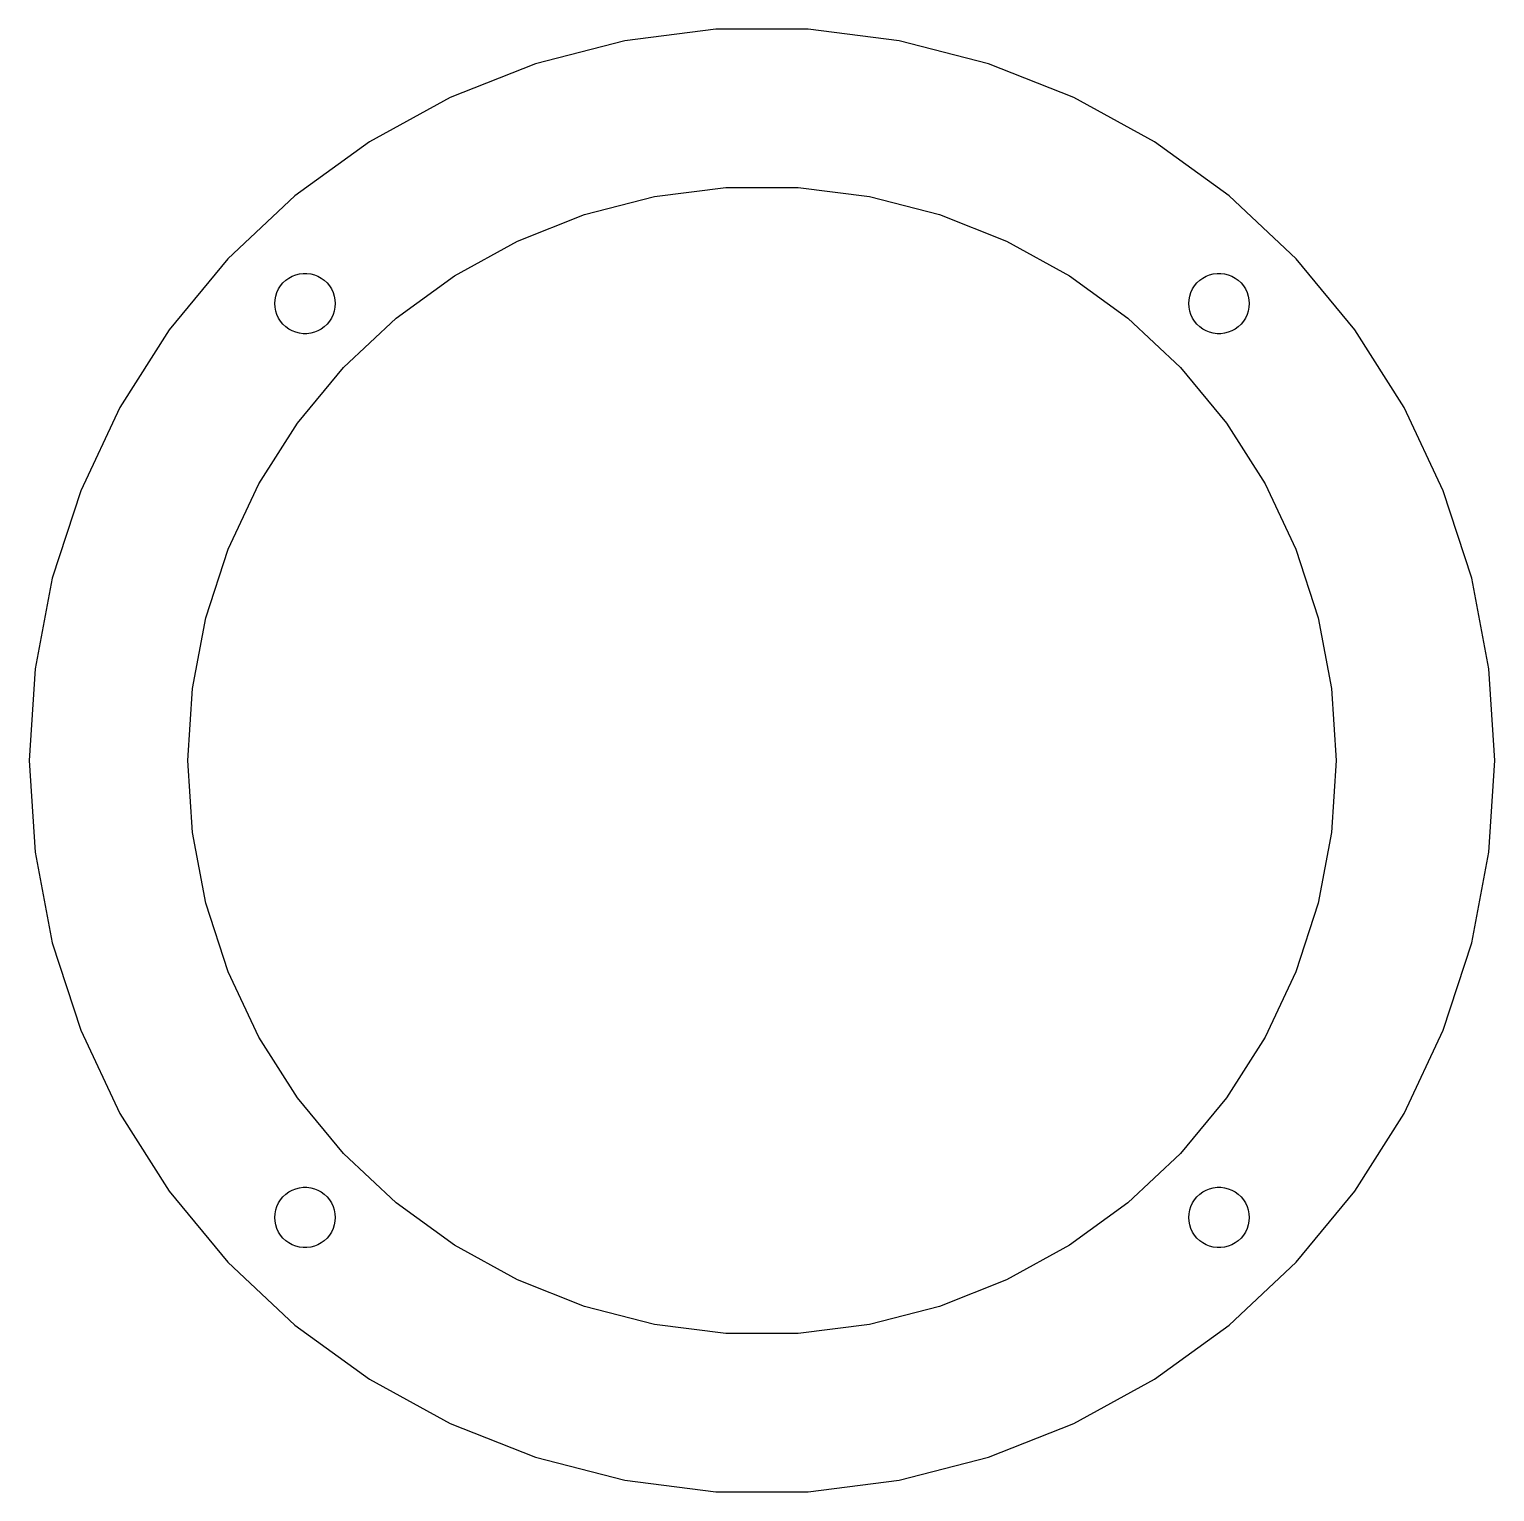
# Model space of a CAD drawing. Header units: metres. Extents: x -48.5 to 48.5, y -48.4 to 48.4.
import ezdxf

# ---------------------------------------------------------------- set-up
doc = ezdxf.new("R2010")
doc.units = ezdxf.units.M

msp = doc.modelspace()

# ---------------------------------------------------------------- linework, layer by layer
for p, q in [((-9.08798, 47.6409), (-14.9873, 46.1262)), ((-3.04533, 48.4043), (-9.08798, 47.6409)), ((3.04533, 48.4043), (-3.04533, 48.4043)), ((9.08798, 47.6409), (3.04533, 48.4043)), ((14.9873, 46.1262), (9.08798, 47.6409)), ((-14.9873, 46.1262), (-20.6503, 43.8841)), ((20.6503, 43.8841), (14.9873, 46.1262)), ((-20.6503, 43.8841), (-25.9876, 40.9499)), ((25.9876, 40.9499), (20.6503, 43.8841)), ((-25.9876, 40.9499), (-30.9151, 37.3699)), ((30.9151, 37.3699), (25.9876, 40.9499)), ((-7.12048, 37.3269), (-2.38603, 37.925)), ((-2.38603, 37.925), (2.38603, 37.925)), ((2.38603, 37.925), (7.12048, 37.3269)), ((-30.9151, 37.3699), (-35.355, 33.2005)), ((-11.7426, 36.1401), (-7.12048, 37.3269)), ((7.12048, 37.3269), (11.7426, 36.1401)), ((35.355, 33.2005), (30.9151, 37.3699)), ((-16.1796, 34.3834), (-11.7426, 36.1401)), ((11.7426, 36.1401), (16.1796, 34.3834)), ((-20.3614, 32.0845), (-16.1796, 34.3834)), ((16.1796, 34.3834), (20.3614, 32.0845)), ((-35.355, 33.2005), (-39.2373, 28.5076)), ((39.2373, 28.5076), (35.355, 33.2005)), ((-31.3216, 31.9386), (-31.1015, 32.0596)), ((-31.1015, 32.0596), (-30.868, 32.1521)), ((-30.868, 32.1521), (-30.6248, 32.2146)), ((-30.6248, 32.2146), (-30.3756, 32.246)), ((-30.3756, 32.246), (-30.1244, 32.246)), ((-30.1244, 32.246), (-29.8752, 32.2146)), ((-29.8752, 32.2146), (-29.632, 32.1521)), ((-29.632, 32.1521), (-29.3984, 32.0596)), ((-29.3984, 32.0596), (-29.1783, 31.9386)), ((-24.2221, 29.2795), (-20.3614, 32.0845)), ((20.3614, 32.0845), (24.2221, 29.2795)), ((29.1783, 31.9386), (29.3984, 32.0596)), ((29.3984, 32.0596), (29.632, 32.1521)), ((29.632, 32.1521), (29.8752, 32.2146)), ((29.8752, 32.2146), (30.1244, 32.246)), ((30.1244, 32.246), (30.3756, 32.246)), ((30.3756, 32.246), (30.6248, 32.2146)), ((30.6248, 32.2146), (30.868, 32.1521)), ((30.868, 32.1521), (31.1015, 32.0596)), ((31.1015, 32.0596), (31.3216, 31.9386)), ((-32.1095, 30.9862), (-32.0026, 31.2135)), ((-32.0026, 31.2135), (-31.868, 31.4256)), ((-31.868, 31.4256), (-31.7079, 31.6191)), ((-31.7079, 31.6191), (-31.5248, 31.791)), ((-31.5248, 31.791), (-31.3216, 31.9386)), ((-29.1783, 31.9386), (-28.9751, 31.791)), ((-28.9751, 31.791), (-28.7921, 31.6191)), ((-28.7921, 31.6191), (-28.632, 31.4256)), ((-28.632, 31.4256), (-28.4974, 31.2135)), ((-28.4974, 31.2135), (-28.3904, 30.9862)), ((28.3904, 30.9862), (28.4974, 31.2135)), ((28.4974, 31.2135), (28.632, 31.4256)), ((28.632, 31.4256), (28.7921, 31.6191)), ((28.7921, 31.6191), (28.9751, 31.791)), ((28.9751, 31.791), (29.1783, 31.9386)), ((31.3216, 31.9386), (31.5248, 31.791)), ((31.5248, 31.791), (31.7079, 31.6191)), ((31.7079, 31.6191), (31.868, 31.4256)), ((31.868, 31.4256), (32.0026, 31.2135)), ((32.0026, 31.2135), (32.1095, 30.9862)), ((-32.25, 30.25), (-32.2342, 30.5007)), ((-32.2342, 29.9993), (-32.25, 30.25)), ((-32.2342, 30.5007), (-32.1872, 30.7474)), ((-32.1872, 30.7474), (-32.1095, 30.9862)), ((-28.3904, 30.9862), (-28.3128, 30.7474)), ((-28.3128, 30.7474), (-28.2658, 30.5007)), ((-28.2658, 30.5007), (-28.25, 30.25)), ((-28.25, 30.25), (-28.2658, 29.9993)), ((28.25, 30.25), (28.2658, 30.5007)), ((28.2658, 29.9993), (28.25, 30.25)), ((28.2658, 30.5007), (28.3128, 30.7474)), ((28.3128, 30.7474), (28.3904, 30.9862)), ((32.1095, 30.9862), (32.1872, 30.7474)), ((32.1872, 30.7474), (32.2342, 30.5007)), ((32.2342, 30.5007), (32.25, 30.25)), ((32.25, 30.25), (32.2342, 29.9993)), ((-32.1872, 29.7526), (-32.2342, 29.9993)), ((-32.1095, 29.5137), (-32.1872, 29.7526)), ((-32.0026, 29.2865), (-32.1095, 29.5137)), ((-31.868, 29.0744), (-32.0026, 29.2865)), ((-28.4974, 29.2865), (-28.632, 29.0744)), ((-28.3904, 29.5137), (-28.4974, 29.2865)), ((-28.3128, 29.7526), (-28.3904, 29.5137)), ((-28.2658, 29.9993), (-28.3128, 29.7526)), ((-27.7008, 26.0128), (-24.2221, 29.2795)), ((24.2221, 29.2795), (27.7008, 26.0128)), ((28.3128, 29.7526), (28.2658, 29.9993)), ((28.3904, 29.5137), (28.3128, 29.7526)), ((28.4974, 29.2865), (28.3904, 29.5137)), ((28.632, 29.0744), (28.4974, 29.2865)), ((32.0026, 29.2865), (31.868, 29.0744)), ((32.1095, 29.5137), (32.0026, 29.2865)), ((32.1872, 29.7526), (32.1095, 29.5137)), ((32.2342, 29.9993), (32.1872, 29.7526)), ((-39.2373, 28.5076), (-42.5009, 23.3651)), ((-31.7079, 28.8809), (-31.868, 29.0744)), ((-31.5248, 28.709), (-31.7079, 28.8809)), ((-31.3216, 28.5613), (-31.5248, 28.709)), ((-31.1015, 28.4403), (-31.3216, 28.5613)), ((-30.868, 28.3479), (-31.1015, 28.4403)), ((-30.6248, 28.2854), (-30.868, 28.3479)), ((-30.3756, 28.2539), (-30.6248, 28.2854)), ((-30.1244, 28.2539), (-30.3756, 28.2539)), ((-29.8752, 28.2854), (-30.1244, 28.2539)), ((-29.632, 28.3479), (-29.8752, 28.2854)), ((-29.3984, 28.4403), (-29.632, 28.3479)), ((-29.1783, 28.5613), (-29.3984, 28.4403)), ((-28.9751, 28.709), (-29.1783, 28.5613)), ((-28.7921, 28.8809), (-28.9751, 28.709)), ((-28.632, 29.0744), (-28.7921, 28.8809)), ((28.7921, 28.8809), (28.632, 29.0744)), ((28.9751, 28.709), (28.7921, 28.8809)), ((29.1783, 28.5613), (28.9751, 28.709)), ((29.3984, 28.4403), (29.1783, 28.5613)), ((29.632, 28.3479), (29.3984, 28.4403)), ((29.8752, 28.2854), (29.632, 28.3479)), ((30.1244, 28.2539), (29.8752, 28.2854)), ((30.3756, 28.2539), (30.1244, 28.2539)), ((30.6248, 28.2854), (30.3756, 28.2539)), ((30.868, 28.3479), (30.6248, 28.2854)), ((31.1015, 28.4403), (30.868, 28.3479)), ((31.3216, 28.5613), (31.1015, 28.4403)), ((31.5248, 28.709), (31.3216, 28.5613)), ((31.7079, 28.8809), (31.5248, 28.709)), ((31.868, 29.0744), (31.7079, 28.8809)), ((42.5009, 23.3651), (39.2373, 28.5076)), ((-30.7426, 22.3358), (-27.7008, 26.0128)), ((27.7008, 26.0128), (30.7426, 22.3358)), ((-42.5009, 23.3651), (-45.0941, 17.854)), ((45.0941, 17.854), (42.5009, 23.3651)), ((-33.2997, 18.3066), (-30.7426, 22.3358)), ((30.7426, 22.3358), (33.2997, 18.3066)), ((-45.0941, 17.854), (-46.9763, 12.0614)), ((-35.3315, 13.9887), (-33.2997, 18.3066)), ((33.2997, 18.3066), (35.3315, 13.9887)), ((46.9763, 12.0614), (45.0941, 17.854)), ((-36.8062, 9.45021), (-35.3315, 13.9887)), ((35.3315, 13.9887), (36.8062, 9.45021)), ((-46.9763, 12.0614), (-48.1176, 6.07866)), ((48.1176, 6.07866), (46.9763, 12.0614)), ((-37.7003, 4.76265), (-36.8062, 9.45021)), ((36.8062, 9.45021), (37.7003, 4.76265)), ((-48.1176, 6.07866), (-48.5, 0)), ((48.5, 0), (48.1176, 6.07866)), ((-38, 0), (-37.7003, 4.76265)), ((37.7003, 4.76265), (38, 0)), ((-48.5, 0), (-48.1176, -6.07866)), ((-37.7003, -4.76265), (-38, 0)), ((38, 0), (37.7003, -4.76265)), ((48.1176, -6.07866), (48.5, 0)), ((-36.8062, -9.45021), (-37.7003, -4.76265)), ((37.7003, -4.76265), (36.8062, -9.45021)), ((-48.1176, -6.07866), (-46.9763, -12.0614)), ((46.9763, -12.0614), (48.1176, -6.07866)), ((-35.3315, -13.9887), (-36.8062, -9.45021)), ((36.8062, -9.45021), (35.3315, -13.9887)), ((-46.9763, -12.0614), (-45.0941, -17.854)), ((45.0941, -17.854), (46.9763, -12.0614)), ((-33.2997, -18.3066), (-35.3315, -13.9887)), ((35.3315, -13.9887), (33.2997, -18.3066)), ((-45.0941, -17.854), (-42.5009, -23.3651)), ((-30.7426, -22.3358), (-33.2997, -18.3066)), ((33.2997, -18.3066), (30.7426, -22.3358)), ((42.5009, -23.3651), (45.0941, -17.854)), ((-27.7008, -26.0128), (-30.7426, -22.3358)), ((30.7426, -22.3358), (27.7008, -26.0128)), ((-42.5009, -23.3651), (-39.2373, -28.5076)), ((39.2373, -28.5076), (42.5009, -23.3651)), ((-24.2221, -29.2795), (-27.7008, -26.0128)), ((27.7008, -26.0128), (24.2221, -29.2795)), ((-39.2373, -28.5076), (-35.355, -33.2005)), ((-32.0026, -29.2865), (-31.868, -29.0744)), ((-31.868, -29.0744), (-31.7079, -28.8809)), ((-31.7079, -28.8809), (-31.5248, -28.709)), ((-31.5248, -28.709), (-31.3216, -28.5613)), ((-31.3216, -28.5613), (-31.1015, -28.4403)), ((-31.1015, -28.4403), (-30.868, -28.3479)), ((-30.868, -28.3479), (-30.6248, -28.2854)), ((-30.6248, -28.2854), (-30.3756, -28.2539)), ((-30.3756, -28.2539), (-30.1244, -28.2539)), ((-30.1244, -28.2539), (-29.8752, -28.2854)), ((-29.8752, -28.2854), (-29.632, -28.3479)), ((-29.632, -28.3479), (-29.3984, -28.4403)), ((-29.3984, -28.4403), (-29.1783, -28.5613)), ((-29.1783, -28.5613), (-28.9751, -28.709)), ((-28.9751, -28.709), (-28.7921, -28.8809)), ((-28.7921, -28.8809), (-28.632, -29.0744)), ((-28.632, -29.0744), (-28.4974, -29.2865)), ((28.4974, -29.2865), (28.632, -29.0744)), ((28.632, -29.0744), (28.7921, -28.8809)), ((28.7921, -28.8809), (28.9751, -28.709)), ((28.9751, -28.709), (29.1783, -28.5613)), ((29.1783, -28.5613), (29.3984, -28.4403)), ((29.3984, -28.4403), (29.632, -28.3479)), ((29.632, -28.3479), (29.8752, -28.2854)), ((29.8752, -28.2854), (30.1244, -28.2539)), ((30.1244, -28.2539), (30.3756, -28.2539)), ((30.3756, -28.2539), (30.6248, -28.2854)), ((30.6248, -28.2854), (30.868, -28.3479)), ((30.868, -28.3479), (31.1015, -28.4403)), ((31.1015, -28.4403), (31.3216, -28.5613)), ((31.3216, -28.5613), (31.5248, -28.709)), ((31.5248, -28.709), (31.7079, -28.8809)), ((31.7079, -28.8809), (31.868, -29.0744)), ((31.868, -29.0744), (32.0026, -29.2865)), ((35.355, -33.2005), (39.2373, -28.5076)), ((-32.25, -30.25), (-32.2342, -29.9993)), ((-32.2342, -29.9993), (-32.1872, -29.7526)), ((-32.1872, -29.7526), (-32.1095, -29.5137)), ((-32.1095, -29.5137), (-32.0026, -29.2865)), ((-28.4974, -29.2865), (-28.3904, -29.5137)), ((-28.3904, -29.5137), (-28.3128, -29.7526)), ((-28.3128, -29.7526), (-28.2658, -29.9993)), ((-28.2658, -29.9993), (-28.25, -30.25)), ((-20.3614, -32.0845), (-24.2221, -29.2795)), ((24.2221, -29.2795), (20.3614, -32.0845)), ((28.25, -30.25), (28.2658, -29.9993)), ((28.2658, -29.9993), (28.3128, -29.7526)), ((28.3128, -29.7526), (28.3904, -29.5137)), ((28.3904, -29.5137), (28.4974, -29.2865)), ((32.0026, -29.2865), (32.1095, -29.5137)), ((32.1095, -29.5137), (32.1872, -29.7526)), ((32.1872, -29.7526), (32.2342, -29.9993)), ((32.2342, -29.9993), (32.25, -30.25)), ((-32.2342, -30.5007), (-32.25, -30.25)), ((-32.1872, -30.7474), (-32.2342, -30.5007)), ((-32.1095, -30.9862), (-32.1872, -30.7474)), ((-32.0026, -31.2135), (-32.1095, -30.9862)), ((-28.3904, -30.9862), (-28.4974, -31.2135)), ((-28.3128, -30.7474), (-28.3904, -30.9862)), ((-28.2658, -30.5007), (-28.3128, -30.7474)), ((-28.25, -30.25), (-28.2658, -30.5007)), ((28.2658, -30.5007), (28.25, -30.25)), ((28.3128, -30.7474), (28.2658, -30.5007)), ((28.3904, -30.9862), (28.3128, -30.7474)), ((28.4974, -31.2135), (28.3904, -30.9862)), ((32.1095, -30.9862), (32.0026, -31.2135)), ((32.1872, -30.7474), (32.1095, -30.9862)), ((32.2342, -30.5007), (32.1872, -30.7474)), ((32.25, -30.25), (32.2342, -30.5007)), ((-31.868, -31.4256), (-32.0026, -31.2135)), ((-31.7079, -31.6191), (-31.868, -31.4256)), ((-31.5248, -31.791), (-31.7079, -31.6191)), ((-31.3216, -31.9386), (-31.5248, -31.791)), ((-31.1015, -32.0596), (-31.3216, -31.9386)), ((-29.1783, -31.9386), (-29.3984, -32.0596)), ((-28.9751, -31.791), (-29.1783, -31.9386)), ((-28.7921, -31.6191), (-28.9751, -31.791)), ((-28.632, -31.4256), (-28.7921, -31.6191)), ((-28.4974, -31.2135), (-28.632, -31.4256)), ((28.632, -31.4256), (28.4974, -31.2135)), ((28.7921, -31.6191), (28.632, -31.4256)), ((28.9751, -31.791), (28.7921, -31.6191)), ((29.1783, -31.9386), (28.9751, -31.791)), ((29.3984, -32.0596), (29.1783, -31.9386)), ((31.3216, -31.9386), (31.1015, -32.0596)), ((31.5248, -31.791), (31.3216, -31.9386)), ((31.7079, -31.6191), (31.5248, -31.791)), ((31.868, -31.4256), (31.7079, -31.6191)), ((32.0026, -31.2135), (31.868, -31.4256)), ((-30.868, -32.1521), (-31.1015, -32.0596)), ((-30.6248, -32.2146), (-30.868, -32.1521)), ((-30.3756, -32.246), (-30.6248, -32.2146)), ((-30.1244, -32.246), (-30.3756, -32.246)), ((-29.8752, -32.2146), (-30.1244, -32.246)), ((-29.632, -32.1521), (-29.8752, -32.2146)), ((-29.3984, -32.0596), (-29.632, -32.1521)), ((-16.1796, -34.3834), (-20.3614, -32.0845)), ((20.3614, -32.0845), (16.1796, -34.3834)), ((29.632, -32.1521), (29.3984, -32.0596)), ((29.8752, -32.2146), (29.632, -32.1521)), ((30.1244, -32.246), (29.8752, -32.2146)), ((30.3756, -32.246), (30.1244, -32.246)), ((30.6248, -32.2146), (30.3756, -32.246)), ((30.868, -32.1521), (30.6248, -32.2146)), ((31.1015, -32.0596), (30.868, -32.1521)), ((-35.355, -33.2005), (-30.9151, -37.3699)), ((30.9151, -37.3699), (35.355, -33.2005)), ((-11.7426, -36.1401), (-16.1796, -34.3834)), ((16.1796, -34.3834), (11.7426, -36.1401)), ((-7.12048, -37.3269), (-11.7426, -36.1401)), ((11.7426, -36.1401), (7.12048, -37.3269)), ((-30.9151, -37.3699), (-25.9876, -40.9499)), ((-2.38603, -37.925), (-7.12048, -37.3269)), ((7.12048, -37.3269), (2.38603, -37.925)), ((25.9876, -40.9499), (30.9151, -37.3699)), ((2.38603, -37.925), (-2.38603, -37.925)), ((-25.9876, -40.9499), (-20.6503, -43.8841)), ((20.6503, -43.8841), (25.9876, -40.9499)), ((-20.6503, -43.8841), (-14.9873, -46.1262)), ((14.9873, -46.1262), (20.6503, -43.8841)), ((-14.9873, -46.1262), (-9.08798, -47.6409)), ((9.08798, -47.6409), (14.9873, -46.1262)), ((-9.08798, -47.6409), (-3.04533, -48.4043)), ((-3.04533, -48.4043), (3.04533, -48.4043)), ((3.04533, -48.4043), (9.08798, -47.6409))]:
    msp.add_line(p, q)

doc.saveas('drawing.dxf')
